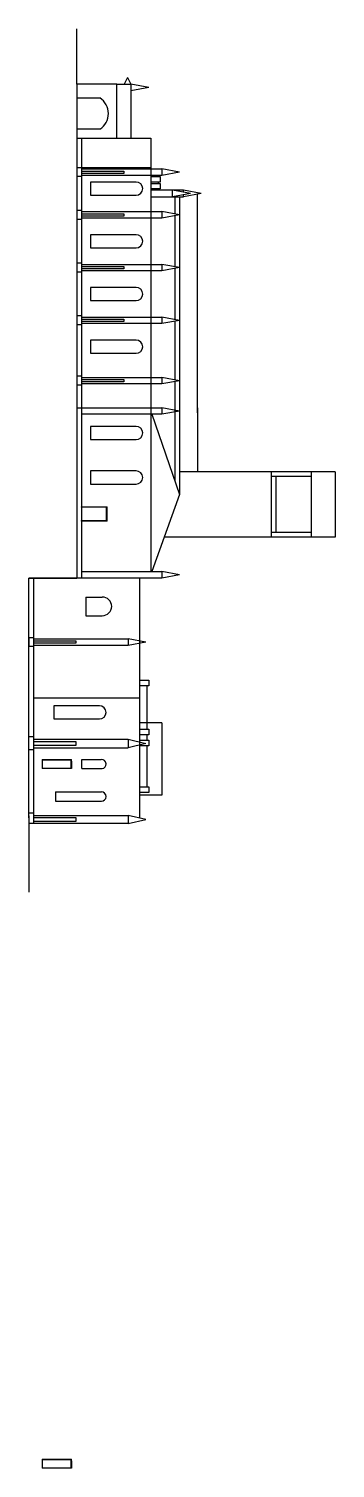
# Model space of a CAD drawing. Header units: millimetres. Extents: x 2027 to 2227, y 2574 to 3071.
# Drawn here: x 2128.6 to 2147.7, y 2831.8 to 2921.2 of the extents above; entities that cross this region are included whole.
import ezdxf

# ---------------------------------------------------------------- set-up
doc = ezdxf.new("R2010")
doc.units = ezdxf.units.MM
for name, color, linetype in [('CarpinteriaExterior', 130, 'Continuous'), ('PrimerPlano', 160, 'Continuous'), ('SegundoPlano', 250, 'Continuous')]:
    doc.layers.add(name, color=color, linetype=linetype)

msp = doc.modelspace()

# ---------------------------------------------------------------- linework, layer by layer
at = {"layer": 'CarpinteriaExterior'}
for p, q in [((2135.289, 2911.67), (2132.447, 2911.67)), ((2132.447, 2911.67), (2132.447, 2910.848)), ((2132.447, 2910.848), (2135.289, 2910.848)), ((2135.289, 2908.398), (2132.447, 2908.398)), ((2132.447, 2908.398), (2132.447, 2907.576)), ((2132.447, 2907.576), (2135.289, 2907.576)), ((2135.289, 2905.126), (2132.447, 2905.126)), ((2132.447, 2905.126), (2132.447, 2904.304)), ((2132.447, 2904.304), (2135.289, 2904.304)), ((2135.289, 2901.855), (2132.447, 2901.855)), ((2132.447, 2901.855), (2132.447, 2901.032)), ((2132.447, 2901.032), (2135.289, 2901.032)), ((2135.289, 2896.494), (2132.447, 2896.494)), ((2132.447, 2896.494), (2132.447, 2895.672)), ((2132.447, 2895.672), (2135.289, 2895.672)), ((2135.289, 2893.731), (2132.447, 2893.731)), ((2132.447, 2893.731), (2132.447, 2892.909)), ((2132.447, 2892.909), (2135.289, 2892.909)), ((2132.174, 2885.897), (2133.192, 2885.897)), ((2132.174, 2885.897), (2132.174, 2884.735)), ((2132.174, 2884.735), (2133.192, 2884.735)), ((2133.012, 2879.144), (2130.17, 2879.144)), ((2130.17, 2879.144), (2130.17, 2878.322)), ((2130.17, 2878.322), (2133.012, 2878.322)), ((2129.453, 2875.801), (2129.453, 2875.768)), ((2129.453, 2875.801), (2129.453, 2875.244)), ((2131.242, 2875.768), (2131.242, 2875.277)), ((2131.283, 2875.244), (2131.283, 2875.801)), ((2131.283, 2875.705), (2131.283, 2875.244)), ((2131.922, 2875.801), (2133.128, 2875.801)), ((2131.922, 2875.244), (2131.922, 2875.801)), ((2131.922, 2875.244), (2133.176, 2875.244)), ((2130.291, 2873.797), (2130.291, 2873.216)), ((2130.291, 2873.797), (2133.132, 2873.797)), ((2130.291, 2873.216), (2133.132, 2873.216)), ((2129.453, 2832.35), (2129.453, 2832.316)), ((2129.453, 2832.35), (2129.453, 2831.792)), ((2131.242, 2832.316), (2131.242, 2831.825)), ((2131.283, 2831.792), (2131.283, 2832.35)), ((2131.283, 2832.253), (2131.283, 2831.792))]:
    msp.add_line(p, q, dxfattribs=at)
for points in [[(2133.46, 2891.471), (2131.9, 2891.471), (2131.9, 2891.505), (2133.493, 2891.505)], [(2133.46, 2890.649), (2133.46, 2891.471)], [(2133.493, 2890.615), (2133.493, 2891.505)], [(2133.493, 2890.615), (2131.9, 2890.615), (2131.9, 2890.649), (2133.46, 2890.649)], [(2129.453, 2875.801), (2131.283, 2875.801)], [(2131.242, 2875.768), (2129.453, 2875.768)], [(2129.453, 2875.277), (2131.242, 2875.277)], [(2131.283, 2875.244), (2129.453, 2875.244)], [(2129.453, 2832.35), (2131.283, 2832.35)], [(2131.242, 2832.316), (2129.453, 2832.316)], [(2129.453, 2831.825), (2131.242, 2831.825)], [(2131.283, 2831.792), (2129.453, 2831.792)]]:
    msp.add_lwpolyline(points, dxfattribs=at)
for centre, radius, start, end in [((2135.289, 2911.259), 0.411, 270, 90), ((2135.289, 2907.987), 0.411, 270, 90), ((2135.289, 2904.715), 0.411, 270, 90), ((2135.289, 2901.443), 0.411, 270, 90), ((2135.289, 2896.083), 0.411, 270, 90), ((2135.289, 2893.32), 0.411, 270, 90), ((2133.192, 2885.316), 0.581, 270, 90), ((2133.012, 2878.733), 0.411, 270, 90), ((2133.144, 2875.522), 0.28, 276.5533, 93.32863), ((2133.132, 2873.507), 0.291, 270, 90)]:
    msp.add_arc(centre, radius, start, end, dxfattribs=at)
at = {"layer": 'PrimerPlano'}
for p, q in [((2131.599, 2917.745), (2131.599, 2921.186)), ((2131.599, 2917.745), (2131.599, 2914.399)), ((2131.599, 2914.399), (2131.599, 2897.33)), ((2131.599, 2897.654), (2131.599, 2887.075)), ((2128.62, 2872.176), (2128.62, 2887.075)), ((2128.62, 2887.075), (2131.599, 2887.075)), ((2135.494, 2879.623), (2128.921, 2879.623)), ((2128.62, 2872.3), (2128.62, 2871.821)), ((2128.62, 2871.821), (2128.62, 2867.559))]:
    msp.add_line(p, q, dxfattribs=at)
at = {"layer": 'SegundoPlano'}
for p, q in [((2134.763, 2918.156), (2134.557, 2917.745)), ((2134.763, 2918.156), (2134.969, 2917.745)), ((2134.09, 2917.745), (2131.599, 2917.745)), ((2134.09, 2914.399), (2134.09, 2917.745)), ((2134.09, 2917.745), (2134.969, 2917.745)), ((2134.557, 2917.745), (2134.969, 2917.745)), ((2134.969, 2917.745), (2134.969, 2914.395)), ((2136.076, 2917.539), (2134.969, 2917.745)), ((2136.076, 2917.539), (2134.969, 2917.334)), ((2131.599, 2916.892), (2133.044, 2916.892)), ((2133.044, 2914.944), (2131.599, 2914.944)), ((2131.599, 2914.399), (2136.206, 2914.399)), ((2131.9, 2914.399), (2131.9, 2897.33)), ((2136.206, 2914.399), (2136.206, 2912.549)), ((2131.9, 2912.549), (2131.599, 2912.549)), ((2136.206, 2912.549), (2131.599, 2912.549)), ((2131.9, 2912.482), (2136.883, 2912.482)), ((2136.206, 2912.549), (2136.206, 2897.33)), ((2136.206, 2912.549), (2136.206, 2897.243)), ((2136.883, 2912.482), (2136.883, 2912.071)), ((2137.99, 2912.276), (2136.883, 2912.482)), ((2131.9, 2912.004), (2131.599, 2912.004)), ((2131.9, 2912.348), (2134.527, 2912.348)), ((2134.527, 2912.205), (2131.9, 2912.205)), ((2136.883, 2912.071), (2131.9, 2912.071)), ((2134.527, 2912.348), (2134.527, 2912.205)), ((2136.206, 2912.013), (2136.789, 2912.013)), ((2136.789, 2911.67), (2136.206, 2911.67)), ((2136.206, 2911.585), (2136.789, 2911.585)), ((2136.665, 2911.67), (2136.665, 2911.585)), ((2136.789, 2912.013), (2136.789, 2911.67)), ((2136.789, 2911.585), (2136.789, 2911.242)), ((2137.99, 2912.276), (2136.883, 2912.071)), ((2136.789, 2911.242), (2136.206, 2911.242)), ((2138.238, 2911.155), (2136.206, 2911.155)), ((2136.206, 2911.155), (2136.206, 2910.744)), ((2136.206, 2910.744), (2138.238, 2910.744)), ((2137.561, 2910.744), (2137.561, 2911.155)), ((2138.669, 2910.95), (2137.561, 2911.155)), ((2138.669, 2910.95), (2137.561, 2910.744)), ((2137.689, 2910.744), (2137.689, 2909.679)), ((2137.99, 2910.744), (2137.99, 2897.33)), ((2138.238, 2911.03), (2138.238, 2911.155)), ((2139.346, 2910.95), (2138.238, 2911.155)), ((2139.346, 2910.95), (2138.238, 2910.744)), ((2138.238, 2910.744), (2138.238, 2910.87)), ((2139.098, 2897.33), (2139.098, 2910.904)), ((2131.9, 2909.896), (2131.599, 2909.896)), ((2131.599, 2909.896), (2131.599, 2909.35)), ((2131.9, 2909.829), (2136.883, 2909.829)), ((2136.883, 2909.829), (2136.883, 2909.418)), ((2137.99, 2909.623), (2136.883, 2909.829)), ((2131.9, 2909.35), (2131.599, 2909.35)), ((2131.9, 2909.695), (2134.527, 2909.695)), ((2134.527, 2909.552), (2131.9, 2909.552)), ((2136.883, 2909.418), (2131.9, 2909.418)), ((2134.527, 2909.695), (2134.527, 2909.552)), ((2137.99, 2909.623), (2136.883, 2909.418)), ((2137.689, 2909.567), (2137.689, 2906.407)), ((2131.9, 2906.624), (2131.599, 2906.624)), ((2131.599, 2906.624), (2131.599, 2906.079)), ((2131.599, 2906.557), (2131.599, 2906.146)), ((2131.9, 2906.557), (2136.883, 2906.557)), ((2131.9, 2906.423), (2134.527, 2906.423)), ((2134.527, 2906.28), (2131.9, 2906.28)), ((2134.527, 2906.423), (2134.527, 2906.28)), ((2136.883, 2906.557), (2136.883, 2906.146)), ((2137.99, 2906.351), (2136.883, 2906.557)), ((2137.99, 2906.351), (2136.883, 2906.146)), ((2137.689, 2906.295), (2137.689, 2903.135)), ((2131.9, 2906.079), (2131.599, 2906.079)), ((2136.883, 2906.146), (2131.9, 2906.146)), ((2131.9, 2905.342), (2131.9, 2905.342)), ((2131.9, 2903.352), (2131.599, 2903.352)), ((2131.599, 2903.285), (2131.599, 2902.874)), ((2131.9, 2902.807), (2131.599, 2902.807)), ((2131.9, 2903.285), (2136.883, 2903.285)), ((2131.9, 2903.151), (2134.527, 2903.151)), ((2134.527, 2903.008), (2131.9, 2903.008)), ((2136.883, 2902.874), (2131.9, 2902.874)), ((2134.527, 2903.151), (2134.527, 2903.008)), ((2136.883, 2903.285), (2136.883, 2902.874)), ((2137.99, 2903.079), (2136.883, 2903.285)), ((2137.99, 2903.079), (2136.883, 2902.874)), ((2137.689, 2903.023), (2137.689, 2899.388)), ((2131.9, 2899.605), (2131.599, 2899.605)), ((2131.599, 2899.538), (2131.599, 2899.126)), ((2131.9, 2899.059), (2131.599, 2899.059)), ((2131.9, 2899.538), (2136.883, 2899.538)), ((2131.9, 2899.403), (2134.527, 2899.403)), ((2134.527, 2899.261), (2131.9, 2899.261)), ((2136.883, 2899.126), (2131.9, 2899.126)), ((2134.527, 2899.403), (2134.527, 2899.261)), ((2136.883, 2899.538), (2136.883, 2899.126)), ((2137.99, 2899.332), (2136.883, 2899.538)), ((2137.99, 2899.332), (2136.883, 2899.126)), ((2137.689, 2899.276), (2137.689, 2897.33)), ((2131.599, 2897.654), (2136.206, 2897.654)), ((2131.599, 2897.654), (2136.883, 2897.654)), ((2131.9, 2897.654), (2131.9, 2887.075)), ((2136.883, 2897.654), (2136.883, 2897.243)), ((2137.99, 2897.448), (2136.883, 2897.654)), ((2136.883, 2897.654), (2136.883, 2897.243)), ((2137.99, 2897.448), (2136.883, 2897.243)), ((2137.689, 2897.654), (2137.689, 2897.504)), ((2137.689, 2897.392), (2137.689, 2893.138)), ((2137.99, 2897.654), (2137.99, 2892.261)), ((2139.098, 2897.654), (2139.098, 2893.679)), ((2136.883, 2897.243), (2131.9, 2897.243)), ((2136.206, 2897.243), (2136.206, 2887.486)), ((2136.276, 2897.243), (2137.99, 2892.261)), ((2141.188, 2893.679), (2137.99, 2893.679)), ((2146.17, 2893.679), (2141.188, 2893.679)), ((2143.679, 2893.679), (2143.679, 2889.605)), ((2146.17, 2893.377), (2143.679, 2893.377)), ((2143.981, 2893.377), (2143.981, 2889.906)), ((2146.17, 2893.679), (2146.17, 2889.605)), ((2147.67, 2893.679), (2146.17, 2893.679)), ((2147.67, 2893.679), (2147.67, 2889.605)), ((2137.99, 2892.261), (2136.279, 2887.486)), ((2141.188, 2889.605), (2137.043, 2889.617)), ((2146.17, 2889.605), (2141.188, 2889.605)), ((2146.17, 2889.906), (2143.679, 2889.906)), ((2147.67, 2889.605), (2146.17, 2889.605)), ((2147.67, 2889.605), (2147.67, 2889.605)), ((2131.9, 2887.486), (2136.883, 2887.486)), ((2136.883, 2887.486), (2136.883, 2887.075)), ((2137.99, 2887.28), (2136.883, 2887.486)), ((2136.883, 2887.486), (2136.883, 2887.075)), ((2131.9, 2887.075), (2128.62, 2887.075)), ((2128.921, 2887.075), (2128.921, 2871.821)), ((2131.9, 2887.075), (2131.599, 2887.075)), ((2136.883, 2887.075), (2131.9, 2887.075)), ((2135.495, 2887.075), (2131.9, 2887.075)), ((2135.495, 2887.075), (2135.289, 2887.075)), ((2135.495, 2887.075), (2135.493, 2872.171)), ((2137.99, 2887.28), (2136.883, 2887.075)), ((2128.921, 2883.367), (2128.62, 2883.367)), ((2128.62, 2883.367), (2128.62, 2882.821)), ((2128.62, 2883.3), (2128.62, 2882.889)), ((2128.921, 2883.3), (2134.791, 2883.3)), ((2128.921, 2883.166), (2131.549, 2883.166)), ((2131.549, 2883.023), (2128.921, 2883.023)), ((2131.549, 2883.166), (2131.549, 2883.023)), ((2135.899, 2883.094), (2134.791, 2883.3)), ((2134.791, 2883.3), (2134.791, 2882.889)), ((2135.899, 2883.094), (2134.791, 2882.889)), ((2128.921, 2882.821), (2128.62, 2882.821)), ((2134.791, 2882.889), (2128.921, 2882.889)), ((2135.495, 2880.728), (2136.078, 2880.728)), ((2136.078, 2880.384), (2135.495, 2880.384)), ((2135.954, 2880.384), (2135.954, 2877.688)), ((2136.078, 2880.728), (2136.078, 2880.384)), ((2136.883, 2878.092), (2135.495, 2878.092)), ((2135.495, 2877.688), (2136.078, 2877.688)), ((2136.078, 2877.688), (2136.078, 2877.345)), ((2136.883, 2878.092), (2136.883, 2873.601)), ((2128.921, 2877.206), (2128.62, 2877.206)), ((2128.921, 2877.064), (2134.791, 2877.064)), ((2128.921, 2876.923), (2131.549, 2876.923)), ((2131.549, 2876.923), (2131.549, 2876.679)), ((2134.791, 2877.064), (2134.791, 2876.538)), ((2134.791, 2877.064), (2135.899, 2876.801)), ((2135.899, 2876.801), (2134.791, 2876.538)), ((2136.078, 2877.345), (2135.495, 2877.345)), ((2135.495, 2877.006), (2136.078, 2877.006)), ((2135.954, 2877.345), (2135.954, 2877.006)), ((2136.078, 2877.006), (2136.078, 2876.662)), ((2128.921, 2876.396), (2128.62, 2876.396)), ((2131.549, 2876.679), (2128.921, 2876.679)), ((2128.921, 2876.538), (2134.791, 2876.538)), ((2136.078, 2876.662), (2135.495, 2876.662)), ((2135.954, 2876.662), (2135.954, 2874.103)), ((2135.495, 2874.103), (2136.078, 2874.103)), ((2136.078, 2874.103), (2136.078, 2873.76)), ((2136.078, 2873.76), (2135.495, 2873.76)), ((2136.883, 2873.601), (2135.495, 2873.601)), ((2128.921, 2872.467), (2128.62, 2872.467)), ((2128.62, 2872.233), (2128.62, 2871.821)), ((2128.921, 2872.333), (2134.791, 2872.333)), ((2134.791, 2872.333), (2134.791, 2871.821)), ((2135.899, 2872.077), (2134.791, 2872.333)), ((2134.791, 2871.821), (2128.62, 2871.821)), ((2128.921, 2872.199), (2131.549, 2872.199)), ((2131.549, 2871.956), (2128.921, 2871.956)), ((2131.549, 2872.199), (2131.549, 2871.956)), ((2134.791, 2871.821), (2135.899, 2872.077))]:
    msp.add_line(p, q, dxfattribs=at)
msp.add_arc((2132.405, 2915.918), 1.165, 303.3007, 56.6993, dxfattribs=at)

doc.saveas('drawing.dxf')
